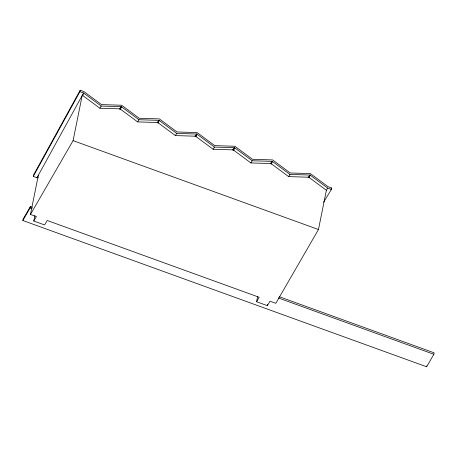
<?xml version="1.0" encoding="UTF-8"?>
<svg xmlns="http://www.w3.org/2000/svg" width="457" height="457" viewBox="0 0 457 457"><rect width="100%" height="100%" fill="white"/><g stroke="black" fill="none" stroke-linecap="round" stroke-linejoin="round"><path stroke-width="0.69" d="M279.273 296.73L434.15 352.833L433.859 354.284L426.638 366.777L22.85 220.508L23.141 219.057L30.362 206.564L32.333 207.284M38.359 177.773L36.971 177.733L33.287 176.396L33.578 174.945L80.192 90.223L83.877 91.554L101.5 104.607L121.625 105.23L139.248 118.283L159.379 118.906L176.996 131.959L197.127 132.581L214.75 145.634L234.875 146.257L252.498 159.31L272.629 159.927L290.246 172.98L310.377 173.603L328 186.656L331.679 187.993L331.388 189.444L323.607 202.2M22.85 220.508L30.065 208.015L30.362 206.564M331.388 189.444L327.709 188.107L326.384 190.278L318.466 229.517L275.834 303.311L269.984 301.192L267.396 305.664L256.583 301.746L259.17 297.273L47.191 220.485L44.603 224.958L33.789 221.039L36.371 216.567L30.459 214.424L38.371 175.185M33.789 221.039L34.886 215.601M33.287 176.396L79.901 91.674L80.192 90.223M30.459 214.424L73.091 140.636L82.18 95.553L82.786 95.57L99.877 108.235L119.403 108.835L120.539 109.246L137.631 121.905L157.151 122.51L158.288 122.922L175.379 135.58L194.905 136.186L196.036 136.597L213.128 149.256L232.653 149.862L233.79 150.273L250.882 162.932L270.401 163.532L271.538 163.943L288.63 176.608L308.155 177.207L309.286 177.619L326.384 190.278M256.583 301.746L257.679 296.307M267.396 305.664L267.671 304.305M426.638 366.777L426.832 365.811M82.786 95.57L83.585 93.005L79.901 91.674M120.539 109.246L121.334 106.681L101.203 106.058L83.585 93.005L36.971 177.733M158.288 122.922L159.082 120.357L138.957 119.734L121.334 106.681L119.403 108.835M196.036 136.597L196.836 134.032L176.705 133.41L159.082 120.357L157.151 122.51M233.79 150.273L234.584 147.708L214.453 147.085L196.836 134.032L194.905 136.186M271.538 163.943L272.332 161.378L252.207 160.755L234.584 147.708L232.653 149.862M309.286 177.619L310.086 175.054L289.955 174.431L272.332 161.378L270.401 163.532M119.934 109.229L121.334 106.681M157.682 122.904L159.082 120.357M195.43 136.574L196.836 134.032M233.184 150.25L234.584 147.708M270.932 163.926L272.332 161.378M308.686 177.602L310.086 175.054L327.709 188.107M99.877 108.235L101.203 106.058M137.631 121.905L138.957 119.734M175.379 135.58L176.705 133.41M213.128 149.256L214.453 147.085M250.882 162.932L252.207 160.755M288.63 176.608L289.955 174.431M330.942 189.204L331.679 187.993M308.155 177.207L310.086 175.054M73.091 140.636L318.466 229.517M30.065 208.015L32.041 208.729M278.307 297.941L433.859 354.284"/></g></svg>
